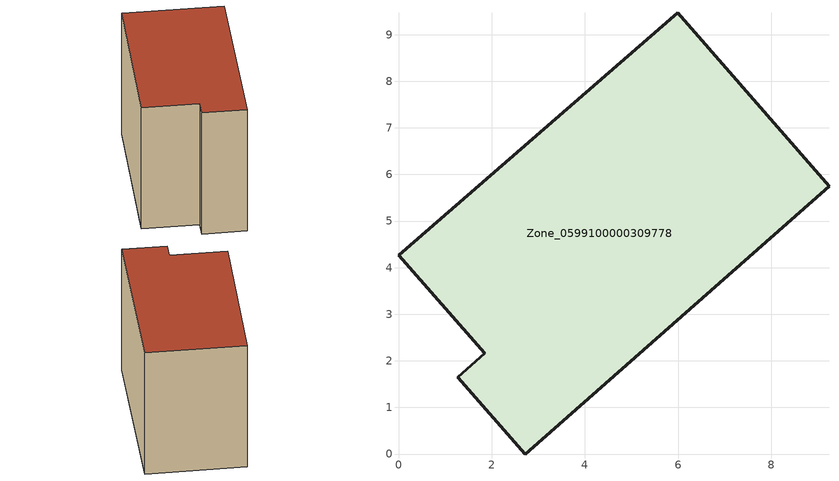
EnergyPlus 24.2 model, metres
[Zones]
Zone_0599100000309778
 floor ground (C_G): 1.27,1.65 1.85,2.16 0,4.27 6,9.47 9.24,5.75 2.72,0 z0
 wall outside (C_F): 1.85,2.16 1.27,1.65 2.72,0 9.24,5.75 6,9.47 0,4.27 1.85,2.16 z0:7.03
 roof outside (C_R): 6,9.47 0,4.27 1.85,2.16 1.27,1.65 2.72,0 9.24,5.75 z7.03
[BUILDING]
Pand.0599100000309778: North Axis=0; Terrain=City; Loads Convergence Tolerance Value=0.04; Temperature Convergence Tolerance Value=0.4; Solar Distribution=FullExterior; Maximum Number of Warmup Days=25; Minimum Number of Warmup Days=1
[Site:Location]
Rotterdam.The.Hague.AP_ZH_NLD Design_Conditions: Latitude=51.96; Longitude=4.45; Time Zone=1; Elevation=-4.5
[SITE:GROUNDTEMPERATURE:BUILDINGSURFACE]
18, 18, 18, 18, 18, 18, 18, 18, 18, 18, 18, 18
[MATERIAL] Thermal Absorptance=0.9; Solar Absorptance=0.7; Visible Absorptance=0.7
Name | Roughness | Thickness | Conductivity | Density | Specific Heat
G.TI.1946 | MediumSmooth | 0.15 | 1 | 540 | 1210
F.TI.1946 | Rough | 0.3 | 0.857143 | 1920 | 840
R.TI.1946 | MediumRough | 0.2 | 0.1 | 1500 | 1000
[CONSTRUCTION]
C_G: G.TI.1946
C_F: F.TI.1946
C_R: R.TI.1946
[ZONE]
Zone_0599100000309778: Type=1; Multiplier=1; Ceiling Height=Autocalculate; Volume=Autocalculate; Floor Area=autocalculate; Part of Total Floor Area=Yes
[ZONEINFILTRATION:DESIGNFLOWRATE]
Infil_Zone_0599100000309778: Zone or ZoneList or Space or SpaceList=Zone_0599100000309778; Schedule=AlwaysOn; Design Flow Rate Calculation Method=Flow/Area; Flow Rate per Floor Area=0.003; Constant Term Coefficient=1; Temperature Term Coefficient=0; Velocity Term Coefficient=0; Velocity Squared Term Coefficient=0
[HVACTEMPLATE:ZONE:IDEALLOADSAIRSYSTEM]
Zone_0599100000309778: Maximum Heating Supply Air Temperature=50; Minimum Cooling Supply Air Temperature=13; Maximum Heating Supply Air Humidity Ratio=0.0156; Minimum Cooling Supply Air Humidity Ratio=0.0077; Heating Limit=NoLimit; Cooling Limit=NoLimit; Dehumidification Control Type=ConstantSensibleHeatRatio; Cooling Sensible Heat Ratio=0.7; Dehumidification Setpoint=60; Humidification Control Type=None; Humidification Setpoint=30; Outdoor Air Method=None; Outdoor Air Flow Rate per Person=0.00944; Outdoor Air Flow Rate per Zone Floor Area=0; Outdoor Air Flow Rate per Zone=0; Demand Controlled Ventilation Type=None; Outdoor Air Economizer Type=NoEconomizer; Heat Recovery Type=None; Sensible Heat Recovery Effectiveness=0.7; Latent Heat Recovery Effectiveness=0.65
[ZONECONTROL:THERMOSTAT]
ThermostatControl_Zone_0599100000309778: Zone or ZoneList=Zone_0599100000309778; Control Type Schedule=DualSetpointControlType; Control 1=Thermostat_Zone_0599100000309778; Temperature Difference Between Cutout And Setpoint=0
[THERMOSTATSETPOINT:DUALSETPOINT]
Thermostat_Zone_0599100000309778: Heating Setpoint Temperature Schedule=HeatingSetpoint_Zone_0599100000309778; Cooling Setpoint Temperature Schedule=CoolingSetpoint_Zone_0599100000309778
[SCHEDULE:COMPACT]
HeatingSetpoint_Zone_0599100000309778: Through: 12/31, For: AllDays, Until: 24:00, 21
CoolingSetpoint_Zone_0599100000309778: Through: 12/31, For: AllDays, Until: 24:00, 24
DualSetpointControlType: Through: 12/31, For: AllDays, Until: 24:00, 4
AlwaysOn: Through: 12/31, For: AllDays, Until: 24:00, 1
